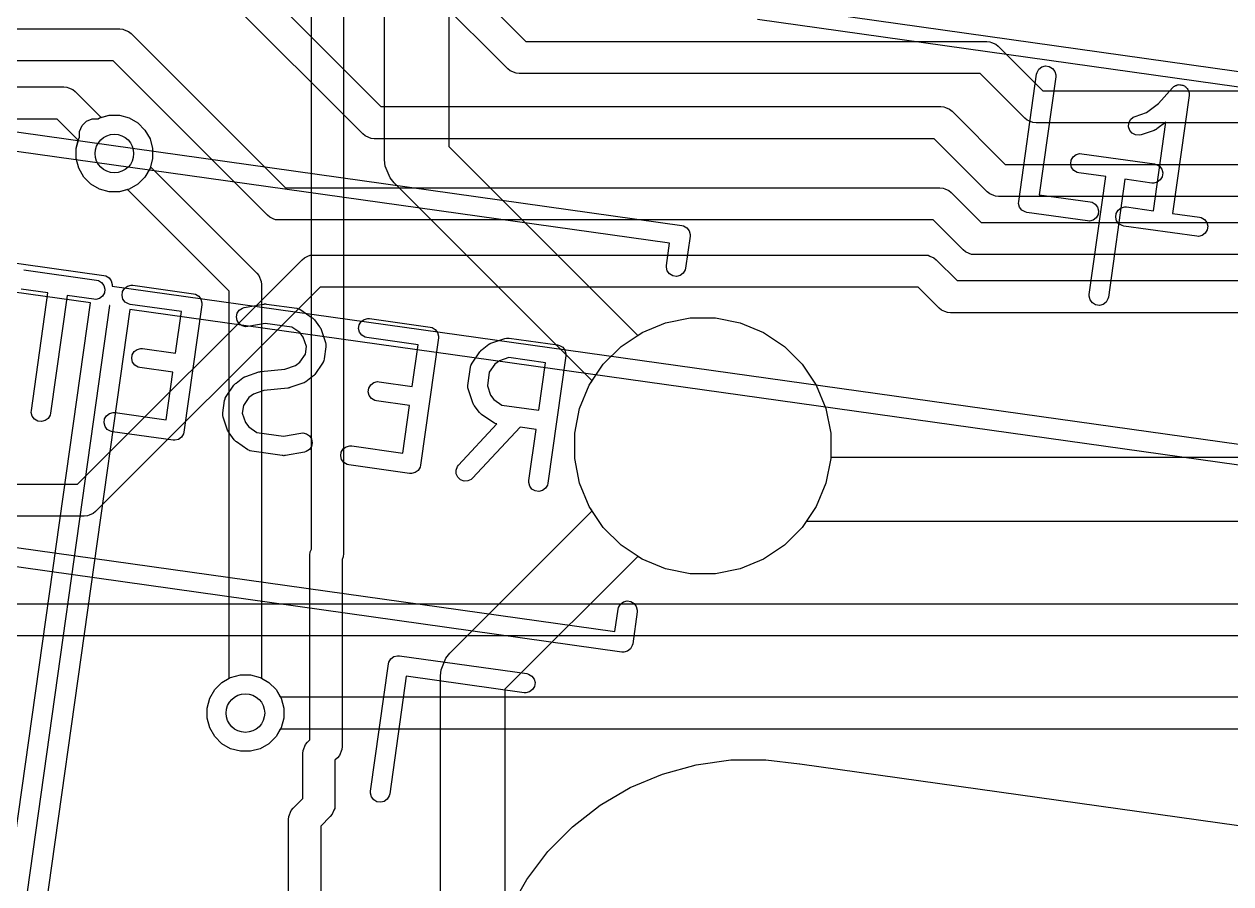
# Model space of a CAD drawing. Header units: millimetres. Extents: x 14 to 286, y -133 to -45.
# Drawn here: x 120.69 to 130.07, y -77.03 to -70.35 of the extents above; entities that cross this region are included whole.
import ezdxf

# ---------------------------------------------------------------- set-up
doc = ezdxf.new("R2010")
doc.units = ezdxf.units.MM
for name, color, linetype, true_color in [('B.Cu', 153, 'CONTINUOUS', 0x4d7fc4), ('B.Silkscreen', 31, 'CONTINUOUS', 0xe8b2a7), ('F.Cu', 13, 'CONTINUOUS', 0xc83434), ('F.Mask', 201, 'CONTINUOUS', 0xd864ff), ('F.Silkscreen', 41, 'CONTINUOUS', 0xf2eda1), ('User.Drawings', 9, 'CONTINUOUS', 0xc2c2c2)]:
    doc.layers.add(name, color=color, linetype=linetype, true_color=true_color)

msp = doc.modelspace()

# ---------------------------------------------------------------- linework, layer by layer
at = {"layer": 'B.Cu', "linetype": 'CONTINUOUS'}
for p, q in [((122.9264, -74.428431), (122.9264, -62.8925)), ((123.1764, -62.944276), (123.1764, -74.463)), ((123.4952, -71.4018), (123.4952, -68.954753)), ((123.9952, -68.954753), (123.9952, -71.298246)), ((121.177854, -71.100567), (121.222913, -71.081902)), ((121.222913, -71.081902), (121.267756, -71.081902)), ((121.267756, -71.081902), (121.279995, -71.074836)), ((121.279995, -71.074836), (121.355642, -71.054567)), ((121.355642, -71.054567), (121.433958, -71.054567)), ((121.433958, -71.054567), (121.509605, -71.074836)), ((121.509605, -71.074836), (121.577428, -71.113994)), ((121.124702, -71.180113), (121.143367, -71.135054)), ((121.124702, -71.224956), (121.124702, -71.180113)), ((121.143367, -71.135054), (121.177854, -71.100567)), ((121.577428, -71.113994), (121.632806, -71.169372)), ((121.632806, -71.169372), (121.671964, -71.237195)), ((121.097367, -71.312842), (121.117636, -71.237195)), ((121.117636, -71.237195), (121.124702, -71.224956)), ((121.671964, -71.237195), (121.692233, -71.312842)), ((121.097367, -71.391158), (121.097367, -71.312842)), ((121.692233, -71.312842), (121.692233, -71.391158)), ((123.9952, -71.298246), (125.462847, -72.765894)), ((121.117636, -71.466805), (121.097367, -71.391158)), ((121.156794, -71.534628), (121.117636, -71.466805)), ((121.692233, -71.391158), (121.67501, -71.455434)), ((121.67501, -71.455434), (122.501788, -72.282212)), ((123.500004, -71.450573), (123.4952, -71.4018)), ((123.537333, -71.540693), (123.500004, -71.450573)), ((121.212172, -71.590006), (121.156794, -71.534628)), ((123.537337, -71.540697), (123.537333, -71.540693)), ((123.568423, -71.578577), (123.537337, -71.540697)), ((121.279995, -71.629164), (121.212172, -71.590006)), ((121.355642, -71.649433), (121.279995, -71.629164)), ((121.433958, -71.649433), (121.355642, -71.649433)), ((121.498234, -71.63221), (121.433958, -71.649433)), ((122.2884, -72.422376), (121.498234, -71.63221)), ((125.109286, -73.119439), (123.568423, -71.578577)), ((122.501788, -72.282212), (122.517328, -72.301148)), ((122.517328, -72.301148), (122.517334, -72.301154)), ((122.517334, -72.301154), (122.535998, -72.346214)), ((122.535998, -72.346214), (122.5384, -72.3706)), ((122.5384, -72.3706), (122.5384, -75.431522)), ((122.2884, -75.431522), (122.2884, -72.422376)), ((125.496974, -72.743092), (125.678086, -72.668073)), ((125.678086, -72.668073), (125.870354, -72.629828)), ((125.870354, -72.629828), (126.066388, -72.629828)), ((126.066388, -72.629828), (126.258656, -72.668073)), ((126.258656, -72.668073), (126.439768, -72.743092)), ((125.462847, -72.765894), (125.496974, -72.743092)), ((126.439768, -72.743092), (126.602764, -72.852003)), ((126.602764, -72.852003), (126.741381, -72.99062)), ((126.741381, -72.99062), (126.850292, -73.153616)), ((125.011431, -73.334728), (125.08645, -73.153616)), ((125.08645, -73.153616), (125.109286, -73.119439)), ((126.850292, -73.153616), (126.925311, -73.334728)), ((124.973186, -73.526996), (125.011431, -73.334728)), ((126.925311, -73.334728), (126.963556, -73.526996)), ((124.973186, -73.72303), (124.973186, -73.526996)), ((126.963556, -73.526996), (126.963556, -73.72303)), ((125.011431, -73.915298), (124.973186, -73.72303)), ((126.963556, -73.72303), (126.925311, -73.915298)), ((125.08645, -74.09641), (125.011431, -73.915298)), ((126.925311, -73.915298), (126.850292, -74.09641)), ((125.109275, -74.13057), (125.08645, -74.09641)), ((126.850292, -74.09641), (126.741381, -74.259406)), ((124.002423, -75.237423), (125.109275, -74.13057)), ((126.741381, -74.259406), (126.602764, -74.398023)), ((122.9151, -74.4743), (122.917502, -74.449914)), ((122.9151, -75.910623), (122.9151, -74.4743)), ((122.917502, -74.449914), (122.9264, -74.428431)), ((123.1764, -74.463), (123.173998, -74.487386)), ((126.602764, -74.398023), (126.439768, -74.506934)), ((123.173998, -74.487386), (123.1651, -74.508868)), ((123.1651, -74.508868), (123.1651, -75.9624)), ((125.462832, -74.484121), (124.4292, -75.517754)), ((125.496974, -74.506934), (125.462832, -74.484121)), ((125.678086, -74.581953), (125.496974, -74.506934)), ((126.439768, -74.506934), (126.258656, -74.581953)), ((125.870354, -74.620198), (125.678086, -74.581953)), ((126.066388, -74.620198), (125.870354, -74.620198)), ((126.258656, -74.581953), (126.066388, -74.620198)), ((123.934004, -75.365427), (123.971333, -75.275307)), ((123.971333, -75.275307), (123.971337, -75.275302)), ((123.971337, -75.275302), (124.002423, -75.237423)), ((123.9292, -75.4142), (123.934004, -75.365427)), ((122.175394, -75.520172), (122.230772, -75.464794)), ((122.230772, -75.464794), (122.2884, -75.431522)), ((122.5384, -75.431522), (122.596028, -75.464794)), ((122.596028, -75.464794), (122.651406, -75.520172)), ((123.9292, -77.305746), (123.9292, -75.4142)), ((122.115967, -75.663642), (122.136236, -75.587995)), ((122.136236, -75.587995), (122.175394, -75.520172)), ((122.651406, -75.520172), (122.690564, -75.587995)), ((122.690564, -75.587995), (122.710833, -75.663642)), ((124.4292, -75.517754), (124.4292, -77.305746)), ((122.115967, -75.741958), (122.115967, -75.663642)), ((122.710833, -75.663642), (122.710833, -75.741958)), ((122.136236, -75.817605), (122.115967, -75.741958)), ((122.710833, -75.741958), (122.690564, -75.817605)), ((122.175394, -75.885428), (122.136236, -75.817605)), ((122.690564, -75.817605), (122.651406, -75.885428)), ((122.230772, -75.940806), (122.175394, -75.885428)), ((122.298595, -75.979964), (122.230772, -75.940806)), ((122.596028, -75.940806), (122.528205, -75.979964)), ((122.651406, -75.885428), (122.596028, -75.940806)), ((122.862102, -75.993414), (122.880766, -75.948354)), ((122.880766, -75.948354), (122.880771, -75.948348)), ((122.880771, -75.948348), (122.896312, -75.929412)), ((122.896312, -75.929412), (122.9151, -75.910623)), ((123.1651, -75.9624), (123.162698, -75.986786)), ((122.374242, -76.000233), (122.298595, -75.979964)), ((122.452558, -76.000233), (122.374242, -76.000233)), ((122.528205, -75.979964), (122.452558, -76.000233)), ((122.8597, -76.0178), (122.862102, -75.993414)), ((122.8597, -76.368223), (122.8597, -76.0178)), ((123.128488, -76.050789), (123.1097, -76.069576)), ((123.1097, -76.069576), (123.1097, -76.42)), ((123.144033, -76.031847), (123.128488, -76.050789)), ((123.144034, -76.031846), (123.144033, -76.031847)), ((123.162698, -75.986786), (123.144034, -76.031846)), ((122.769871, -76.461448), (122.785412, -76.442512)), ((122.785412, -76.442512), (122.8597, -76.368223)), ((123.107298, -76.444387), (123.101467, -76.458464)), ((123.1097, -76.42), (123.107298, -76.444386)), ((123.107298, -76.444386), (123.107298, -76.444387)), ((122.7488, -76.5309), (122.751202, -76.506514)), ((122.7488, -78.160517), (122.7488, -76.5309)), ((122.751202, -76.506514), (122.769866, -76.461454)), ((122.769866, -76.461454), (122.769871, -76.461448)), ((123.073088, -76.508389), (122.9988, -76.582676)), ((123.088633, -76.489447), (123.073088, -76.508389)), ((123.088634, -76.489446), (123.088633, -76.489447)), ((123.101467, -76.458464), (123.088634, -76.489446)), ((122.9988, -76.582676), (122.9988, -78.195652))]:
    msp.add_line(p, q, dxfattribs=at)
at = {"layer": 'B.Cu'}
for centre in [(121.3948, -71.352), (122.4134, -75.7028)]:
    msp.add_circle(centre, 0.15, dxfattribs=at)
at = {"layer": 'B.Silkscreen', "linetype": 'CONTINUOUS'}
for p, q in [((120.160851, -71.117358), (125.805379, -71.910644)), ((125.710233, -72.048746), (120.214245, -71.276335)), ((128.832348, -71.402778), (128.847201, -71.377564)), ((128.847201, -71.377564), (128.870571, -71.359953)), ((128.870571, -71.359953), (128.898903, -71.352625)), ((128.898903, -71.352625), (128.913593, -71.353235)), ((128.913593, -71.353235), (129.47946, -71.432763)), ((128.828275, -71.431757), (128.832348, -71.402778)), ((128.835603, -71.460089), (128.828275, -71.431757)), ((128.853214, -71.483459), (128.835603, -71.460089)), ((129.47946, -71.432763), (129.493749, -71.436226)), ((129.493749, -71.436226), (129.518963, -71.451079)), ((129.518963, -71.451079), (129.536574, -71.474449)), ((128.878428, -71.498312), (128.853214, -71.483459)), ((128.892717, -71.501775), (128.878428, -71.498312)), ((129.101381, -71.531101), (128.892717, -71.501775)), ((128.972646, -72.447099), (129.101381, -71.531101)), ((129.249921, -71.551977), (129.121186, -72.467975)), ((129.458584, -71.581303), (129.249921, -71.551977)), ((129.524976, -71.556974), (129.501605, -71.574585)), ((129.539829, -71.53176), (129.524976, -71.556974)), ((129.536574, -71.474449), (129.543901, -71.502781)), ((129.543901, -71.502781), (129.539829, -71.53176)), ((129.473274, -71.581912), (129.458584, -71.581303)), ((129.501605, -71.574585), (129.473274, -71.581912)), ((125.805379, -71.910644), (125.819668, -71.914107)), ((125.819668, -71.914107), (125.844882, -71.92896)), ((125.844882, -71.92896), (125.862493, -71.95233)), ((125.869211, -71.995352), (125.834418, -72.242919)), ((125.862493, -71.95233), (125.869821, -71.980662)), ((125.869821, -71.980662), (125.869211, -71.995352)), ((125.685878, -72.222043), (125.710233, -72.048746)), ((125.685268, -72.236733), (125.685878, -72.222043)), ((120.690731, -72.257012), (121.256599, -72.33654)), ((125.692596, -72.265065), (125.685268, -72.236733)), ((125.710207, -72.288435), (125.692596, -72.265065)), ((125.735421, -72.303288), (125.710207, -72.288435)), ((125.7644, -72.307361), (125.735421, -72.303288)), ((125.792732, -72.300033), (125.7644, -72.307361)), ((125.816102, -72.282422), (125.792732, -72.300033)), ((125.830955, -72.257208), (125.816102, -72.282422)), ((125.834418, -72.242919), (125.830955, -72.257208)), ((120.878519, -72.434877), (120.669855, -72.405552)), ((121.256599, -72.33654), (121.270888, -72.340003)), ((121.270888, -72.340003), (121.296102, -72.354856)), ((121.296102, -72.354856), (121.313713, -72.378226)), ((121.313713, -72.378226), (121.32104, -72.406558)), ((121.32104, -72.406558), (121.316968, -72.435537)), ((121.458288, -72.425847), (121.473141, -72.400633)), ((121.473141, -72.400633), (121.496511, -72.383022)), ((121.496511, -72.383022), (121.524843, -72.375694)), ((121.524843, -72.375694), (121.539533, -72.376304)), ((121.539533, -72.376304), (122.011089, -72.442577)), ((120.749784, -73.350876), (120.878519, -72.434877)), ((121.027059, -72.455754), (120.898324, -73.371752)), ((121.235723, -72.48508), (121.027059, -72.455754)), ((121.250413, -72.485689), (121.235723, -72.48508)), ((121.278744, -72.478362), (121.250413, -72.485689)), ((121.302115, -72.460751), (121.278744, -72.478362)), ((121.316968, -72.435537), (121.302115, -72.460751)), ((121.454215, -72.454826), (121.458288, -72.425847)), ((121.461543, -72.483158), (121.454215, -72.454826)), ((121.479154, -72.506528), (121.461543, -72.483158)), ((122.011089, -72.442577), (122.025378, -72.44604)), ((122.025378, -72.44604), (122.050592, -72.460893)), ((122.050592, -72.460893), (122.068203, -72.484263)), ((122.068203, -72.484263), (122.075531, -72.512595)), ((128.972036, -72.461789), (128.972646, -72.447099)), ((128.979364, -72.490121), (128.972036, -72.461789)), ((128.996975, -72.513491), (128.979364, -72.490121)), ((129.117723, -72.482264), (129.10287, -72.507478)), ((129.121186, -72.467975), (129.117723, -72.482264)), ((121.504368, -72.521381), (121.479154, -72.506528)), ((121.518657, -72.524844), (121.504368, -72.521381)), ((121.915943, -72.580679), (121.518657, -72.524844)), ((121.870546, -72.903695), (121.915943, -72.580679)), ((122.074921, -72.527285), (121.935748, -73.517553)), ((122.075531, -72.512595), (122.074921, -72.527285)), ((122.343431, -72.622581), (122.349548, -72.593964)), ((122.349548, -72.593964), (122.36615, -72.569866)), ((122.36615, -72.569866), (122.390711, -72.553956)), ((122.390711, -72.553956), (122.40484, -72.549888)), ((122.40484, -72.549888), (122.552934, -72.522614)), ((122.552934, -72.522614), (122.560348, -72.52199)), ((122.560348, -72.52199), (122.562266, -72.521494)), ((122.562266, -72.521494), (122.564928, -72.521604)), ((122.564928, -72.521604), (122.567585, -72.521381)), ((122.567585, -72.521381), (122.569523, -72.521795)), ((122.569523, -72.521795), (122.576956, -72.522104)), ((122.576956, -72.522104), (122.812734, -72.555241)), ((122.812734, -72.555241), (122.827023, -72.558704)), ((122.827023, -72.558704), (122.829345, -72.560071)), ((122.829345, -72.560071), (122.83198, -72.560635)), ((122.83198, -72.560635), (122.844847, -72.56775)), ((122.844847, -72.56775), (122.93253, -72.62816)), ((129.022189, -72.528344), (128.996975, -72.513491)), ((129.051168, -72.532417), (129.022189, -72.528344)), ((129.0795, -72.525089), (129.051168, -72.532417)), ((129.10287, -72.507478), (129.0795, -72.525089)), ((122.348732, -72.651361), (122.343431, -72.622581)), ((122.364642, -72.675922), (122.348732, -72.651361)), ((122.38874, -72.692524), (122.364642, -72.675922)), ((122.417357, -72.698641), (122.38874, -72.692524)), ((122.568131, -72.672337), (122.432008, -72.697408)), ((122.774324, -72.701316), (122.568131, -72.672337)), ((122.93253, -72.62816), (122.938212, -72.632959)), ((122.938212, -72.632959), (122.939921, -72.633966)), ((122.939921, -72.633966), (122.941726, -72.635927)), ((122.941726, -72.635927), (122.943762, -72.637647)), ((122.943762, -72.637647), (122.944839, -72.63931)), ((122.944839, -72.63931), (122.949877, -72.644784)), ((122.949877, -72.644784), (122.990406, -72.698567)), ((123.293284, -72.71329), (123.297357, -72.684311)), ((123.297357, -72.684311), (123.31221, -72.659097)), ((123.31221, -72.659097), (123.33558, -72.641486)), ((123.33558, -72.641486), (123.363912, -72.634158)), ((123.363912, -72.634158), (123.378602, -72.634768)), ((123.378602, -72.634768), (123.850158, -72.701041)), ((122.432008, -72.697408), (122.417357, -72.698641)), ((122.837407, -72.744777), (122.774324, -72.701316)), ((122.863286, -72.77912), (122.837407, -72.744777)), ((122.887675, -72.851736), (122.863286, -72.77912)), ((122.990406, -72.698567), (122.994279, -72.704919)), ((122.994279, -72.704919), (122.995582, -72.706414)), ((122.995582, -72.706414), (122.996674, -72.708846)), ((122.996674, -72.708846), (122.998061, -72.71112)), ((122.998061, -72.71112), (122.998556, -72.713036)), ((122.998556, -72.713036), (123.001606, -72.719825)), ((123.001606, -72.719825), (123.035507, -72.820763)), ((123.300612, -72.741622), (123.293284, -72.71329)), ((123.318223, -72.764992), (123.300612, -72.741622)), ((123.343437, -72.779845), (123.318223, -72.764992)), ((123.357726, -72.783308), (123.343437, -72.779845)), ((123.755012, -72.839143), (123.357726, -72.783308)), ((123.91399, -72.785749), (123.774817, -73.776017)), ((123.850158, -72.701041), (123.864447, -72.704504)), ((123.864447, -72.704504), (123.889661, -72.719357)), ((123.889661, -72.719357), (123.907272, -72.742727)), ((123.907272, -72.742727), (123.9146, -72.771059)), ((123.9146, -72.771059), (123.91399, -72.785749)), ((124.445881, -72.78726), (124.448491, -72.786586)), ((124.448491, -72.786586), (124.463181, -72.787196)), ((121.548334, -72.892071), (121.571704, -72.87446)), ((121.571704, -72.87446), (121.600036, -72.867132)), ((121.600036, -72.867132), (121.614726, -72.867742)), ((121.614726, -72.867742), (121.870546, -72.903695)), ((122.879349, -72.910982), (122.887675, -72.851736)), ((123.03868, -72.85508), (123.025425, -72.949391)), ((123.035507, -72.820763), (123.0388, -72.835093)), ((123.0388, -72.835093), (123.038615, -72.83778)), ((123.038615, -72.83778), (123.03929, -72.84039)), ((123.03929, -72.84039), (123.03868, -72.85508)), ((123.709615, -73.162159), (123.755012, -72.839143)), ((124.247412, -72.881034), (124.252886, -72.875997)), ((124.252886, -72.875997), (124.306669, -72.835469)), ((124.306669, -72.835469), (124.313021, -72.831594)), ((124.313021, -72.831594), (124.314515, -72.830294)), ((124.314515, -72.830294), (124.316945, -72.829202)), ((124.316945, -72.829202), (124.319222, -72.827814)), ((124.319222, -72.827814), (124.32114, -72.827317)), ((124.32114, -72.827317), (124.327926, -72.82427)), ((124.327926, -72.82427), (124.428864, -72.790369)), ((124.428864, -72.790369), (124.443194, -72.787076)), ((124.443194, -72.787076), (124.445881, -72.78726)), ((124.463181, -72.787196), (124.840426, -72.840214)), ((124.840426, -72.840214), (124.854715, -72.843677)), ((124.854715, -72.843677), (124.879929, -72.85853)), ((124.879929, -72.85853), (124.89754, -72.8819)), ((121.529408, -72.946264), (121.533481, -72.917285)), ((121.536736, -72.974596), (121.529408, -72.946264)), ((121.533481, -72.917285), (121.548334, -72.892071)), ((122.801544, -72.999944), (122.835888, -72.974064)), ((122.835888, -72.974064), (122.879349, -72.910982)), ((123.020031, -72.968637), (123.012916, -72.981504)), ((123.020594, -72.966002), (123.020031, -72.968637)), ((123.021962, -72.96368), (123.020594, -72.966002)), ((123.025425, -72.949391), (123.021962, -72.96368)), ((124.175851, -72.981028), (124.236261, -72.893345)), ((124.236261, -72.893345), (124.241063, -72.887659)), ((124.241063, -72.887659), (124.242068, -72.885954)), ((124.242068, -72.885954), (124.244025, -72.884152)), ((124.244025, -72.884152), (124.245748, -72.882113)), ((124.245748, -72.882113), (124.247412, -72.881034)), ((124.387221, -72.962588), (124.352877, -72.988468)), ((124.459837, -72.9382), (124.387221, -72.962588)), ((124.74528, -72.978316), (124.459837, -72.9382)), ((124.904258, -72.924922), (124.765085, -73.91519)), ((124.89754, -72.8819), (124.904868, -72.910232)), ((124.904868, -72.910232), (124.904258, -72.924922)), ((121.554347, -72.997966), (121.536736, -72.974596)), ((121.579561, -73.012819), (121.554347, -72.997966)), ((121.59385, -73.016282), (121.579561, -73.012819)), ((121.84967, -73.052235), (121.59385, -73.016282)), ((121.797645, -73.422407), (121.84967, -73.052235)), ((122.415957, -73.084517), (122.516896, -73.050616)), ((122.516896, -73.050616), (122.518009, -73.05036)), ((122.518009, -73.05036), (122.518488, -73.0501)), ((122.518488, -73.0501), (122.524882, -73.04878)), ((122.524882, -73.04878), (122.531225, -73.047323)), ((122.531225, -73.047323), (122.531766, -73.04736)), ((122.531766, -73.04736), (122.532887, -73.047129)), ((122.532887, -73.047129), (122.719949, -73.027348)), ((122.719949, -73.027348), (122.801544, -72.999944)), ((123.012916, -72.981504), (122.952506, -73.069188)), ((124.14346, -73.154608), (124.163342, -73.013141)), ((124.163342, -73.013141), (124.166805, -72.998852)), ((124.166805, -72.998852), (124.168172, -72.996529)), ((124.168172, -72.996529), (124.168736, -72.993895)), ((124.168736, -72.993895), (124.175851, -72.981028)), ((124.309417, -73.05155), (124.294464, -73.157951)), ((124.352877, -72.988468), (124.309417, -73.05155)), ((124.693255, -73.348488), (124.74528, -72.978316)), ((122.263881, -73.241276), (122.324291, -73.153593)), ((122.324291, -73.153593), (122.32909, -73.14791)), ((122.32909, -73.14791), (122.330097, -73.146202)), ((122.330097, -73.146202), (122.332058, -73.144396)), ((122.332058, -73.144396), (122.333778, -73.142361)), ((122.333778, -73.142361), (122.335441, -73.141283)), ((122.335441, -73.141283), (122.340915, -73.136246)), ((122.340915, -73.136246), (122.394698, -73.095717)), ((122.394698, -73.095717), (122.40105, -73.091843)), ((122.40105, -73.091843), (122.402545, -73.090541)), ((122.402545, -73.090541), (122.404977, -73.089448)), ((122.404977, -73.089448), (122.407251, -73.088062)), ((122.407251, -73.088062), (122.409168, -73.087566)), ((122.409168, -73.087566), (122.415957, -73.084517)), ((122.860841, -73.138263), (122.759901, -73.172164)), ((122.867629, -73.135213), (122.860841, -73.138263)), ((122.869546, -73.134718), (122.867629, -73.135213)), ((122.871819, -73.133331), (122.869546, -73.134718)), ((122.874252, -73.132239), (122.871819, -73.133331)), ((122.875746, -73.130936), (122.874252, -73.132239)), ((122.882099, -73.127063), (122.875746, -73.130936)), ((122.935882, -73.086534), (122.882099, -73.127063)), ((122.941357, -73.081494), (122.935882, -73.086534)), ((122.943018, -73.080419), (122.941357, -73.081494)), ((122.944735, -73.078385), (122.943018, -73.080419)), ((122.9467, -73.076578), (122.944735, -73.078385)), ((122.947706, -73.074869), (122.9467, -73.076578)), ((122.952506, -73.069188), (122.947706, -73.074869)), ((123.372551, -73.175749), (123.387404, -73.150535)), ((123.387404, -73.150535), (123.410774, -73.132924)), ((123.410774, -73.132924), (123.439106, -73.125596)), ((123.439106, -73.125596), (123.453796, -73.126206)), ((123.453796, -73.126206), (123.709615, -73.162159)), ((124.14285, -73.169298), (124.14346, -73.154608)), ((124.294464, -73.157951), (124.318852, -73.230567)), ((122.256202, -73.256777), (122.256766, -73.254143)), ((122.256766, -73.254143), (122.263881, -73.241276)), ((122.440908, -73.248715), (122.397447, -73.311798)), ((122.475252, -73.222835), (122.440908, -73.248715)), ((122.556848, -73.195431), (122.475252, -73.222835)), ((122.74391, -73.175651), (122.556848, -73.195431)), ((122.74503, -73.175419), (122.74391, -73.175651)), ((122.745572, -73.175457), (122.74503, -73.175419)), ((122.751938, -73.173993), (122.745572, -73.175457)), ((122.758309, -73.172679), (122.751938, -73.173993)), ((122.758784, -73.17242), (122.758309, -73.172679)), ((122.759901, -73.172164), (122.758784, -73.17242)), ((123.368478, -73.204728), (123.372551, -73.175749)), ((123.375806, -73.23306), (123.368478, -73.204728)), ((123.393417, -73.25643), (123.375806, -73.23306)), ((124.143524, -73.171907), (124.14285, -73.169298)), ((124.14334, -73.174595), (124.143524, -73.171907)), ((124.146633, -73.188925), (124.14334, -73.174595)), ((124.180534, -73.289863), (124.146633, -73.188925)), ((124.318852, -73.230567), (124.344732, -73.264911)), ((122.238117, -73.3677), (122.251372, -73.273389)), ((122.251372, -73.273389), (122.254835, -73.2591)), ((122.254835, -73.2591), (122.256202, -73.256777)), ((122.397447, -73.311798), (122.389121, -73.371043)), ((123.418631, -73.271283), (123.393417, -73.25643)), ((123.43292, -73.274746), (123.418631, -73.271283)), ((123.688739, -73.310699), (123.43292, -73.274746)), ((123.636714, -73.680871), (123.688739, -73.310699)), ((124.183582, -73.296649), (124.180534, -73.289863)), ((124.184078, -73.298567), (124.183582, -73.296649)), ((124.185464, -73.300841), (124.184078, -73.298567)), ((124.186558, -73.303275), (124.185464, -73.300841)), ((124.18786, -73.30477), (124.186558, -73.303275)), ((124.191733, -73.31112), (124.18786, -73.30477)), ((124.232261, -73.364903), (124.191733, -73.31112)), ((124.344732, -73.264911), (124.407814, -73.308372)), ((124.407814, -73.308372), (124.693255, -73.348488)), ((120.749174, -73.365566), (120.749784, -73.350876)), ((120.756502, -73.393898), (120.749174, -73.365566)), ((120.774113, -73.417268), (120.756502, -73.393898)), ((120.799327, -73.432121), (120.774113, -73.417268)), ((120.828306, -73.436194), (120.799327, -73.432121)), ((120.856638, -73.428866), (120.828306, -73.436194)), ((120.880008, -73.411255), (120.856638, -73.428866)), ((120.894861, -73.386041), (120.880008, -73.411255)), ((120.898324, -73.371752), (120.894861, -73.386041)), ((121.315041, -73.445094), (121.319114, -73.416115)), ((121.319114, -73.416115), (121.333967, -73.390901)), ((121.333967, -73.390901), (121.357337, -73.37329)), ((121.357337, -73.37329), (121.385669, -73.365962)), ((121.385669, -73.365962), (121.400359, -73.366572)), ((121.400359, -73.366572), (121.797645, -73.422407)), ((122.237507, -73.38239), (122.238117, -73.3677)), ((122.238181, -73.384999), (122.237507, -73.38239)), ((122.237997, -73.387687), (122.238181, -73.384999)), ((122.24129, -73.402017), (122.237997, -73.387687)), ((122.275191, -73.502955), (122.24129, -73.402017)), ((122.389121, -73.371043), (122.41351, -73.443659)), ((124.237298, -73.370376), (124.232261, -73.364903)), ((124.238376, -73.37204), (124.237298, -73.370376)), ((124.240412, -73.37376), (124.238376, -73.37204)), ((124.242217, -73.375721), (124.240412, -73.37376)), ((124.243923, -73.376726), (124.242217, -73.375721)), ((124.249608, -73.381528), (124.243923, -73.376726)), ((124.337292, -73.441939), (124.249608, -73.381528)), ((124.350159, -73.449054), (124.337292, -73.441939)), ((121.322369, -73.473426), (121.315041, -73.445094)), ((121.33998, -73.496796), (121.322369, -73.473426)), ((121.365194, -73.511649), (121.33998, -73.496796)), ((121.379483, -73.515112), (121.365194, -73.511649)), ((121.85104, -73.581385), (121.379483, -73.515112)), ((121.932285, -73.531842), (121.917432, -73.557056)), ((121.935748, -73.517553), (121.932285, -73.531842)), ((122.27824, -73.509745), (122.275191, -73.502955)), ((122.278736, -73.51166), (122.27824, -73.509745)), ((122.28012, -73.51393), (122.278736, -73.51166)), ((122.281215, -73.516367), (122.28012, -73.51393)), ((122.282519, -73.517863), (122.281215, -73.516367)), ((122.286391, -73.524213), (122.282519, -73.517863)), ((122.32692, -73.577996), (122.286391, -73.524213)), ((122.41351, -73.443659), (122.439389, -73.478002)), ((122.439389, -73.478002), (122.502471, -73.521463)), ((122.502471, -73.521463), (122.708662, -73.550441)), ((122.708662, -73.550441), (122.844789, -73.525372)), ((122.844789, -73.525372), (122.85944, -73.524139)), ((122.85944, -73.524139), (122.888058, -73.530256)), ((122.888058, -73.530256), (122.912155, -73.546858)), ((124.070089, -73.774083), (124.368315, -73.454183)), ((124.54954, -73.479764), (124.179807, -73.876367)), ((124.352793, -73.449617), (124.350159, -73.449054)), ((124.355116, -73.450985), (124.352793, -73.449617)), ((124.368315, -73.454183), (124.355116, -73.450985)), ((124.672379, -73.497028), (124.54954, -73.479764)), ((124.616545, -73.894314), (124.672379, -73.497028)), ((121.865719, -73.581993), (121.85104, -73.581385)), ((121.86573, -73.581995), (121.865719, -73.581993)), ((121.894062, -73.574667), (121.86573, -73.581995)), ((121.917432, -73.557056), (121.894062, -73.574667)), ((122.331959, -73.583471), (122.32692, -73.577996)), ((122.333035, -73.585132), (122.331959, -73.583471)), ((122.335068, -73.586849), (122.333035, -73.585132)), ((122.336876, -73.588814), (122.335068, -73.586849)), ((122.338584, -73.58982), (122.336876, -73.588814)), ((122.344266, -73.59462), (122.338584, -73.58982)), ((122.43195, -73.65503), (122.344266, -73.59462)), ((122.927249, -73.628816), (122.910647, -73.652914)), ((122.912155, -73.546858), (122.928066, -73.571419)), ((122.933366, -73.600199), (122.927249, -73.628816)), ((122.928066, -73.571419), (122.933366, -73.600199)), ((123.196407, -73.631754), (123.224739, -73.624426)), ((123.224739, -73.624426), (123.239429, -73.625036)), ((123.239429, -73.625036), (123.636714, -73.680871)), ((122.444817, -73.662145), (122.43195, -73.65503)), ((122.447451, -73.662708), (122.444817, -73.662145)), ((122.449774, -73.664076), (122.447451, -73.662708)), ((122.464063, -73.667539), (122.449774, -73.664076)), ((122.699841, -73.700676), (122.464063, -73.667539)), ((122.70727, -73.700984), (122.699841, -73.700676)), ((122.709212, -73.701399), (122.70727, -73.700984)), ((122.711874, -73.701174), (122.709212, -73.701399)), ((122.714531, -73.701285), (122.711874, -73.701174)), ((122.716443, -73.70079), (122.714531, -73.701285)), ((122.723863, -73.700166), (122.716443, -73.70079)), ((122.871958, -73.672891), (122.723863, -73.700166)), ((122.886087, -73.668824), (122.871958, -73.672891)), ((122.910647, -73.652914), (122.886087, -73.668824)), ((123.154111, -73.703558), (123.158184, -73.674579)), ((123.161439, -73.73189), (123.154111, -73.703558)), ((123.158184, -73.674579), (123.173037, -73.649365)), ((123.173037, -73.649365), (123.196407, -73.631754)), ((123.17905, -73.75526), (123.161439, -73.73189)), ((123.204264, -73.770113), (123.17905, -73.75526)), ((123.218553, -73.773576), (123.204264, -73.770113)), ((123.690109, -73.839849), (123.218553, -73.773576)), ((123.756501, -73.81552), (123.733131, -73.833131)), ((123.771354, -73.790306), (123.756501, -73.81552)), ((123.774817, -73.776017), (123.771354, -73.790306)), ((124.050922, -73.81318), (124.061166, -73.785768)), ((124.051947, -73.842425), (124.050922, -73.81318)), ((124.061166, -73.785768), (124.070089, -73.774083)), ((123.704788, -73.840457), (123.690109, -73.839849)), ((123.704799, -73.840459), (123.704788, -73.840457)), ((123.733131, -73.833131), (123.704799, -73.840459)), ((124.064086, -73.869052), (124.051947, -73.842425)), ((124.085491, -73.889007), (124.064086, -73.869052)), ((124.112903, -73.899251), (124.085491, -73.889007)), ((124.142148, -73.898226), (124.112903, -73.899251)), ((124.168775, -73.886087), (124.142148, -73.898226)), ((124.179807, -73.876367), (124.168775, -73.886087)), ((124.615935, -73.909004), (124.616545, -73.894314)), ((124.623263, -73.937336), (124.615935, -73.909004)), ((124.640874, -73.960706), (124.623263, -73.937336)), ((124.666088, -73.975559), (124.640874, -73.960706)), ((124.695067, -73.979632), (124.666088, -73.975559)), ((124.723399, -73.972304), (124.695067, -73.979632)), ((124.746769, -73.954693), (124.723399, -73.972304)), ((124.761622, -73.929479), (124.746769, -73.954693)), ((124.765085, -73.91519), (124.761622, -73.929479)), ((119.789766, -74.296653), (125.285754, -75.069064)), ((125.339149, -75.228042), (119.694621, -74.434756)), ((125.328426, -74.856264), (125.351796, -74.838653)), ((125.351796, -74.838653), (125.380128, -74.831325)), ((125.380128, -74.831325), (125.409107, -74.835398)), ((125.409107, -74.835398), (125.434321, -74.850251)), ((125.434321, -74.850251), (125.451932, -74.873621)), ((125.285754, -75.069064), (125.31011, -74.895767)), ((125.31011, -74.895767), (125.313573, -74.881478)), ((125.313573, -74.881478), (125.328426, -74.856264)), ((125.45865, -74.916643), (125.423857, -75.16421)), ((125.451932, -74.873621), (125.45926, -74.901953)), ((125.45926, -74.901953), (125.45865, -74.916643)), ((125.382171, -75.221324), (125.353839, -75.228652)), ((125.405541, -75.203713), (125.382171, -75.221324)), ((125.420394, -75.178499), (125.405541, -75.203713)), ((125.423857, -75.16421), (125.420394, -75.178499)), ((125.353839, -75.228652), (125.339149, -75.228042)), ((125.916476, -76.104701), (126.185654, -76.067408)), ((126.185654, -76.067408), (126.457398, -76.06557)), ((126.457398, -76.06557), (126.721525, -76.098526)), ((125.654467, -76.176809), (125.916476, -76.104701)), ((126.721525, -76.098526), (126.723361, -76.098603)), ((126.723361, -76.098603), (135.041614, -77.267657)), ((125.404113, -76.282499), (125.654467, -76.176809)), ((125.169695, -76.419963), (125.404113, -76.282499)), ((124.955226, -76.586849), (125.169695, -76.419963)), ((124.764374, -76.780301), (124.955226, -76.586849)), ((124.600405, -76.997008), (124.764374, -76.780301)), ((124.466126, -77.233264), (124.600405, -76.997008))]:
    msp.add_line(p, q, dxfattribs=at)
at = {"layer": 'F.Cu', "linetype": 'CONTINUOUS'}
for p, q in [((123.147488, -69.034412), (124.593177, -70.4801)), ((124.453012, -70.693489), (123.007324, -69.2478)), ((122.141488, -69.661112), (123.466676, -70.9863)), ((123.326512, -71.199688), (122.001324, -69.8745)), ((101.578977, -70.382), (121.4361, -70.382)), ((121.4361, -70.382), (121.460486, -70.384402)), ((121.460486, -70.384402), (121.460487, -70.384402)), ((121.460487, -70.384402), (121.471186, -70.388834)), ((121.471186, -70.388834), (121.505546, -70.403066)), ((121.505546, -70.403066), (121.505551, -70.403071)), ((121.505551, -70.403071), (121.524488, -70.418612)), ((121.524488, -70.418612), (122.724477, -71.6186)), ((124.593177, -70.4801), (128.1758, -70.4801)), ((128.1758, -70.4801), (128.200186, -70.482502)), ((128.200186, -70.482502), (128.200187, -70.482502)), ((128.200187, -70.482502), (128.213384, -70.487968)), ((128.213384, -70.487968), (128.245246, -70.501166)), ((128.245246, -70.501166), (128.245251, -70.501171)), ((128.245251, -70.501171), (128.264188, -70.516712)), ((128.264188, -70.516712), (128.611177, -70.8637)), ((121.384324, -70.632), (101.5272, -70.632)), ((122.584311, -71.831988), (121.384324, -70.632)), ((124.471954, -70.709034), (124.453012, -70.693489)), ((124.517013, -70.727698), (124.471954, -70.709034)), ((124.517014, -70.727698), (124.517013, -70.727698)), ((124.5414, -70.7301), (124.517014, -70.727698)), ((128.124024, -70.7301), (124.5414, -70.7301)), ((128.471011, -71.077088), (128.124024, -70.7301)), ((101.363878, -70.8337), (121.0015, -70.8337)), ((121.0015, -70.8337), (121.025886, -70.836102)), ((121.025886, -70.836102), (121.025887, -70.836102)), ((121.025887, -70.836102), (121.039084, -70.841568)), ((121.039084, -70.841568), (121.070946, -70.854766)), ((121.070946, -70.854766), (121.070951, -70.854771)), ((121.070951, -70.854771), (121.089888, -70.870312)), ((121.089888, -70.870312), (121.291365, -71.071789)), ((128.611177, -70.8637), (140.548522, -70.8637)), ((123.466676, -70.9863), (127.818, -70.9863)), ((127.818, -70.9863), (127.842386, -70.988702)), ((127.842386, -70.988702), (127.842387, -70.988702)), ((127.842387, -70.988702), (127.85397, -70.9935)), ((127.85397, -70.9935), (127.887446, -71.007366)), ((120.949724, -71.0837), (101.363878, -71.0837)), ((121.114589, -71.248565), (120.949724, -71.0837)), ((121.291365, -71.071789), (121.355642, -71.054567)), ((121.355642, -71.054567), (121.433958, -71.054567)), ((121.433958, -71.054567), (121.509605, -71.074836)), ((121.509605, -71.074836), (121.577428, -71.113994)), ((127.887446, -71.007366), (127.887451, -71.007371)), ((127.887451, -71.007371), (127.906388, -71.022912)), ((127.906388, -71.022912), (128.319976, -71.4365)), ((128.489953, -71.092633), (128.471011, -71.077088)), ((128.489954, -71.092634), (128.489953, -71.092633)), ((128.5162, -71.103505), (128.489954, -71.092634)), ((121.577428, -71.113994), (121.632806, -71.169372)), ((121.632806, -71.169372), (121.671964, -71.237195)), ((128.535013, -71.111298), (128.5162, -71.103505)), ((128.535014, -71.111298), (128.535013, -71.111298)), ((128.5594, -71.1137), (128.535014, -71.111298)), ((140.548522, -71.1137), (128.5594, -71.1137)), ((121.097367, -71.312842), (121.114589, -71.248565)), ((121.671964, -71.237195), (121.692233, -71.312842)), ((123.345448, -71.215228), (123.326512, -71.199688)), ((123.345454, -71.215234), (123.345448, -71.215228)), ((123.373151, -71.226706), (123.345454, -71.215234)), ((123.390513, -71.233898), (123.373151, -71.226706)), ((123.390514, -71.233898), (123.390513, -71.233898)), ((123.4149, -71.2363), (123.390514, -71.233898)), ((127.766224, -71.2363), (123.4149, -71.2363)), ((128.179812, -71.649888), (127.766224, -71.2363)), ((121.097367, -71.391158), (121.097367, -71.312842)), ((121.692233, -71.312842), (121.692233, -71.391158)), ((121.117636, -71.466805), (121.097367, -71.391158)), ((121.156794, -71.534628), (121.117636, -71.466805)), ((121.671964, -71.466805), (121.632806, -71.534628)), ((121.692233, -71.391158), (121.671964, -71.466805)), ((128.319976, -71.4365), (135.698, -71.4365)), ((121.212172, -71.590006), (121.156794, -71.534628)), ((121.632806, -71.534628), (121.577428, -71.590006)), ((121.279995, -71.629164), (121.212172, -71.590006)), ((121.355642, -71.649433), (121.279995, -71.629164)), ((121.433958, -71.649433), (121.355642, -71.649433)), ((121.509605, -71.629164), (121.433958, -71.649433)), ((121.577428, -71.590006), (121.509605, -71.629164)), ((122.724477, -71.6186), (127.8115, -71.6186)), ((127.8115, -71.6186), (127.835886, -71.621002)), ((127.835886, -71.621002), (127.835887, -71.621002)), ((127.835887, -71.621002), (127.849084, -71.626468)), ((127.849084, -71.626468), (127.880946, -71.639666)), ((127.880946, -71.639666), (127.880951, -71.639671)), ((127.880951, -71.639671), (127.899888, -71.655212)), ((127.899888, -71.655212), (128.132876, -71.8882)), ((128.198748, -71.665428), (128.179812, -71.649888)), ((128.198754, -71.665434), (128.198748, -71.665428)), ((128.230615, -71.678631), (128.198754, -71.665434)), ((128.243813, -71.684098), (128.230615, -71.678631)), ((128.243814, -71.684098), (128.243813, -71.684098)), ((128.2682, -71.6865), (128.243814, -71.684098)), ((135.646224, -71.6865), (128.2682, -71.6865)), ((122.603253, -71.847533), (122.584311, -71.831988)), ((122.603254, -71.847534), (122.603253, -71.847533)), ((122.629649, -71.858466), (122.603254, -71.847534)), ((122.648313, -71.866198), (122.629649, -71.858466)), ((122.648314, -71.866198), (122.648313, -71.866198)), ((122.6727, -71.8686), (122.648314, -71.866198)), ((127.759724, -71.8686), (122.6727, -71.8686)), ((127.992712, -72.101588), (127.759724, -71.8686)), ((128.132876, -71.8882), (128.4553, -71.8882)), ((128.4553, -71.8882), (134.0951, -71.8882)), ((128.011648, -72.117128), (127.992712, -72.101588)), ((128.011654, -72.117134), (128.011648, -72.117128)), ((128.039491, -72.128664), (128.011654, -72.117134)), ((128.056713, -72.135798), (128.039491, -72.128664)), ((121.108824, -73.9221), (122.853412, -72.177512)), ((122.853412, -72.177512), (122.872353, -72.161967)), ((122.872353, -72.161967), (122.872354, -72.161966)), ((122.872354, -72.161966), (122.899321, -72.150796)), ((122.899321, -72.150796), (122.917413, -72.143302)), ((122.917413, -72.143302), (122.917414, -72.143302)), ((122.917414, -72.143302), (122.9418, -72.1409)), ((122.9418, -72.1409), (127.695, -72.1409)), ((127.695, -72.1409), (127.719386, -72.143302)), ((127.719386, -72.143302), (127.719387, -72.143302)), ((127.719387, -72.143302), (127.732584, -72.148768)), ((127.732584, -72.148768), (127.764446, -72.161966)), ((127.764446, -72.161966), (127.764451, -72.161971)), ((127.764451, -72.161971), (127.783388, -72.177512)), ((127.783388, -72.177512), (127.945777, -72.3399)), ((128.056714, -72.135798), (128.056713, -72.135798)), ((128.0811, -72.1382), (128.056714, -72.135798)), ((128.4553, -72.1382), (128.0811, -72.1382)), ((133.800599, -72.1382), (128.4553, -72.1382)), ((122.993576, -72.3909), (121.248988, -74.135488)), ((127.643224, -72.3909), (122.993576, -72.3909)), ((127.805611, -72.553288), (127.643224, -72.3909)), ((127.945777, -72.3399), (128.6424, -72.3399)), ((128.6424, -72.3399), (132.0251, -72.3399)), ((127.824553, -72.568833), (127.805611, -72.553288)), ((127.824554, -72.568834), (127.824553, -72.568833)), ((127.850174, -72.579446), (127.824554, -72.568834)), ((127.869613, -72.587498), (127.850174, -72.579446)), ((127.869614, -72.587498), (127.869613, -72.587498)), ((127.894, -72.5899), (127.869614, -72.587498)), ((128.6424, -72.5899), (127.894, -72.5899)), ((131.973324, -72.5899), (128.6424, -72.5899)), ((125.496974, -72.743092), (125.678086, -72.668073)), ((125.678086, -72.668073), (125.870354, -72.629828)), ((125.870354, -72.629828), (126.066388, -72.629828)), ((126.066388, -72.629828), (126.258656, -72.668073)), ((126.258656, -72.668073), (126.439768, -72.743092)), ((125.333978, -72.852003), (125.496974, -72.743092)), ((126.439768, -72.743092), (126.602764, -72.852003)), ((125.195361, -72.99062), (125.333978, -72.852003)), ((126.602764, -72.852003), (126.741381, -72.99062)), ((125.08645, -73.153616), (125.195361, -72.99062)), ((126.741381, -72.99062), (126.850292, -73.153616)), ((125.011431, -73.334728), (125.08645, -73.153616)), ((126.850292, -73.153616), (126.925311, -73.334728)), ((124.973186, -73.526996), (125.011431, -73.334728)), ((126.925311, -73.334728), (126.963556, -73.526996)), ((124.973186, -73.72303), (124.973186, -73.526996)), ((126.963556, -73.526996), (126.963556, -73.7139)), ((125.011431, -73.915298), (124.973186, -73.72303)), ((126.963556, -73.7139), (132.7085, -73.7139)), ((118.928477, -73.9221), (121.108824, -73.9221)), ((125.08645, -74.09641), (125.011431, -73.915298)), ((125.195361, -74.259406), (125.08645, -74.09641)), ((121.1606, -74.1721), (118.8767, -74.1721)), ((121.184986, -74.169698), (121.1606, -74.1721)), ((121.184987, -74.169698), (121.184986, -74.169698)), ((121.198184, -74.164231), (121.184987, -74.169698)), ((121.230046, -74.151034), (121.198184, -74.164231)), ((121.230051, -74.151028), (121.230046, -74.151034)), ((121.248988, -74.135488), (121.230051, -74.151028)), ((125.333978, -74.398023), (125.195361, -74.259406)), ((126.741381, -74.259406), (126.602764, -74.398023)), ((126.771787, -74.2139), (126.741381, -74.259406)), ((132.604946, -74.2139), (126.771787, -74.2139)), ((125.496974, -74.506934), (125.333978, -74.398023)), ((126.602764, -74.398023), (126.439768, -74.506934)), ((125.678086, -74.581953), (125.496974, -74.506934)), ((126.439768, -74.506934), (126.258656, -74.581953)), ((125.870354, -74.620198), (125.678086, -74.581953)), ((126.066388, -74.620198), (125.870354, -74.620198)), ((126.258656, -74.581953), (126.066388, -74.620198)), ((120.165877, -74.8533), (132.082624, -74.8533)), ((132.1344, -75.1033), (120.1141, -75.1033)), ((122.298595, -75.425636), (122.374242, -75.405367)), ((122.374242, -75.405367), (122.452558, -75.405367)), ((122.452558, -75.405367), (122.528205, -75.425636)), ((122.175394, -75.520172), (122.230772, -75.464794)), ((122.230772, -75.464794), (122.298595, -75.425636)), ((122.528205, -75.425636), (122.596028, -75.464794)), ((122.596028, -75.464794), (122.651406, -75.520172)), ((122.115967, -75.663642), (122.136236, -75.587995)), ((122.136236, -75.587995), (122.175394, -75.520172)), ((122.651406, -75.520172), (122.684678, -75.5778)), ((122.684678, -75.5778), (141.815424, -75.5778)), ((122.115967, -75.741958), (122.115967, -75.663642)), ((122.136236, -75.817605), (122.115967, -75.741958)), ((122.175394, -75.885428), (122.136236, -75.817605)), ((122.684678, -75.8278), (122.651406, -75.885428)), ((141.8672, -75.8278), (122.684678, -75.8278)), ((122.230772, -75.940806), (122.175394, -75.885428)), ((122.298595, -75.979964), (122.230772, -75.940806)), ((122.596028, -75.940806), (122.528205, -75.979964)), ((122.651406, -75.885428), (122.596028, -75.940806)), ((122.374242, -76.000233), (122.298595, -75.979964)), ((122.452558, -76.000233), (122.374242, -76.000233)), ((122.528205, -75.979964), (122.452558, -76.000233))]:
    msp.add_line(p, q, dxfattribs=at)
at = {"layer": 'F.Cu'}
for centre in [(121.3948, -71.352), (122.4134, -75.7028)]:
    msp.add_circle(centre, 0.15, dxfattribs=at)
at = {"layer": 'F.Mask', "linetype": 'CONTINUOUS'}
for p, q in [((125.496974, -72.743092), (125.678086, -72.668073)), ((125.678086, -72.668073), (125.870354, -72.629828)), ((125.870354, -72.629828), (126.066388, -72.629828)), ((126.066388, -72.629828), (126.258656, -72.668073)), ((126.258656, -72.668073), (126.439768, -72.743092)), ((125.333978, -72.852003), (125.496974, -72.743092)), ((126.439768, -72.743092), (126.602764, -72.852003)), ((125.195361, -72.99062), (125.333978, -72.852003)), ((126.602764, -72.852003), (126.741381, -72.99062)), ((125.08645, -73.153616), (125.195361, -72.99062)), ((126.741381, -72.99062), (126.850292, -73.153616)), ((125.011431, -73.334728), (125.08645, -73.153616)), ((126.850292, -73.153616), (126.925311, -73.334728)), ((124.973186, -73.526996), (125.011431, -73.334728)), ((126.925311, -73.334728), (126.963556, -73.526996)), ((124.973186, -73.72303), (124.973186, -73.526996)), ((126.963556, -73.526996), (126.963556, -73.72303)), ((125.011431, -73.915298), (124.973186, -73.72303)), ((126.963556, -73.72303), (126.925311, -73.915298)), ((125.08645, -74.09641), (125.011431, -73.915298)), ((126.925311, -73.915298), (126.850292, -74.09641)), ((125.195361, -74.259406), (125.08645, -74.09641)), ((126.850292, -74.09641), (126.741381, -74.259406)), ((125.333978, -74.398023), (125.195361, -74.259406)), ((126.741381, -74.259406), (126.602764, -74.398023)), ((125.496974, -74.506934), (125.333978, -74.398023)), ((126.602764, -74.398023), (126.439768, -74.506934)), ((125.678086, -74.581953), (125.496974, -74.506934)), ((126.439768, -74.506934), (126.258656, -74.581953)), ((125.870354, -74.620198), (125.678086, -74.581953)), ((126.066388, -74.620198), (125.870354, -74.620198)), ((126.258656, -74.581953), (126.066388, -74.620198))]:
    msp.add_line(p, q, dxfattribs=at)
at = {"layer": 'F.Silkscreen', "linetype": 'CONTINUOUS'}
for p, q in [((126.435477, -70.193713), (132.862463, -71.096967)), ((132.905178, -71.22415), (126.394166, -70.309087)), ((128.563153, -70.734915), (128.566616, -70.720626)), ((128.566616, -70.720626), (128.581469, -70.695412)), ((128.581469, -70.695412), (128.604839, -70.677801)), ((128.604839, -70.677801), (128.633171, -70.670473)), ((128.633171, -70.670473), (128.66215, -70.674546)), ((128.66215, -70.674546), (128.687364, -70.689399)), ((128.687364, -70.689399), (128.704975, -70.712769)), ((128.704975, -70.712769), (128.712303, -70.741101)), ((128.42398, -71.725183), (128.563153, -70.734915)), ((128.711693, -70.755791), (128.582957, -71.671788)), ((128.712303, -70.741101), (128.711693, -70.755791)), ((129.663402, -70.818133), (129.670595, -70.816273)), ((129.670595, -70.816273), (129.677874, -70.817296)), ((129.677874, -70.817296), (129.685206, -70.816872)), ((129.685206, -70.816872), (129.692216, -70.819311)), ((129.509587, -70.963936), (129.61884, -70.841271)), ((129.61884, -70.841271), (129.618879, -70.841234)), ((129.618879, -70.841234), (129.618893, -70.841212)), ((129.618893, -70.841212), (129.618952, -70.841166)), ((129.618952, -70.841166), (129.629648, -70.831303)), ((129.749117, -70.901591), (129.620381, -71.817589)), ((129.629648, -70.831303), (129.636332, -70.82807)), ((129.636332, -70.82807), (129.642263, -70.823601)), ((129.642263, -70.823601), (129.649378, -70.82176)), ((129.649378, -70.82176), (129.655992, -70.818562)), ((129.655992, -70.818562), (129.663402, -70.818133)), ((129.692216, -70.819311), (129.699574, -70.820346)), ((129.699574, -70.820346), (129.705907, -70.824076)), ((129.705907, -70.824076), (129.712844, -70.826491)), ((129.712844, -70.826491), (129.718388, -70.831429)), ((129.718388, -70.831429), (129.724788, -70.835199)), ((129.724788, -70.835199), (129.72921, -70.841067)), ((129.72921, -70.841067), (129.734697, -70.845954)), ((129.734697, -70.845954), (129.737929, -70.852637)), ((129.737929, -70.852637), (129.742399, -70.858569)), ((129.742399, -70.858569), (129.744239, -70.865685)), ((129.744239, -70.865685), (129.747438, -70.872299)), ((129.747438, -70.872299), (129.747866, -70.879708)), ((129.747866, -70.879708), (129.749727, -70.886901)), ((129.749119, -70.901538), (129.749117, -70.901591)), ((129.749128, -70.901513), (129.749119, -70.901538)), ((129.749727, -70.886901), (129.749123, -70.901434)), ((129.749123, -70.901434), (129.749128, -70.901513)), ((129.417671, -71.0332), (129.509587, -70.963936)), ((129.279769, -71.114678), (129.292796, -71.088474)), ((129.292796, -71.088474), (129.31486, -71.06925)), ((129.31486, -71.06925), (129.328271, -71.063226)), ((129.328271, -71.063226), (129.417671, -71.0332)), ((129.27776, -71.143872), (129.279769, -71.114678)), ((129.287077, -71.171613), (129.27776, -71.143872)), ((129.306301, -71.193677), (129.287077, -71.171613)), ((129.476967, -71.171519), (129.376029, -71.20542)), ((129.471841, -71.796713), (129.56875, -71.107175)), ((129.483753, -71.16847), (129.476967, -71.171519)), ((129.485671, -71.167975), (129.483753, -71.16847)), ((129.487945, -71.166588), (129.485671, -71.167975)), ((129.490379, -71.165495), (129.487945, -71.166588)), ((129.491874, -71.164192), (129.490379, -71.165495)), ((129.498224, -71.16032), (129.491874, -71.164192)), ((129.56875, -71.107175), (129.498224, -71.16032)), ((129.332505, -71.206704), (129.306301, -71.193677)), ((129.361699, -71.208713), (129.332505, -71.206704)), ((129.376029, -71.20542), (129.361699, -71.208713)), ((128.42337, -71.739873), (128.42398, -71.725183)), ((128.430698, -71.768205), (128.42337, -71.739873)), ((128.582957, -71.671788), (128.980245, -71.727624)), ((128.980245, -71.727624), (128.994534, -71.731087)), ((128.994534, -71.731087), (129.019748, -71.74594)), ((129.019748, -71.74594), (129.037359, -71.76931)), ((128.448309, -71.791575), (128.430698, -71.768205)), ((128.473523, -71.806428), (128.448309, -71.791575)), ((128.487812, -71.809891), (128.473523, -71.806428)), ((128.959369, -71.876164), (128.487812, -71.809891)), ((129.040613, -71.826621), (129.025761, -71.851835)), ((129.037359, -71.76931), (129.044686, -71.797642)), ((129.044686, -71.797642), (129.040613, -71.826621)), ((129.177861, -71.84591), (129.181934, -71.816931)), ((129.185189, -71.874242), (129.177861, -71.84591)), ((129.181934, -71.816931), (129.196787, -71.791717)), ((129.196787, -71.791717), (129.220157, -71.774106)), ((129.220157, -71.774106), (129.248489, -71.766778)), ((129.248489, -71.766778), (129.263179, -71.767388)), ((129.263179, -71.767388), (129.471841, -71.796713)), ((129.620381, -71.817589), (129.829046, -71.846915)), ((129.829046, -71.846915), (129.843335, -71.850378)), ((128.974059, -71.876773), (128.959369, -71.876164)), ((129.00239, -71.869446), (128.974059, -71.876773)), ((129.025761, -71.851835), (129.00239, -71.869446)), ((129.2028, -71.897612), (129.185189, -71.874242)), ((129.228014, -71.912465), (129.2028, -71.897612)), ((129.242303, -71.915928), (129.228014, -71.912465)), ((129.80817, -71.995455), (129.242303, -71.915928)), ((129.843335, -71.850378), (129.868549, -71.865231)), ((129.868549, -71.865231), (129.88616, -71.888601)), ((129.88616, -71.888601), (129.893487, -71.916933)), ((129.893487, -71.916933), (129.889415, -71.945912)), ((129.82286, -71.996065), (129.80817, -71.995455)), ((129.851192, -71.988737), (129.82286, -71.996065)), ((129.874562, -71.971126), (129.851192, -71.988737)), ((129.889415, -71.945912), (129.874562, -71.971126))]:
    msp.add_line(p, q, dxfattribs=at)
at = {"layer": 'User.Drawings', "linetype": 'CONTINUOUS'}
for p, q in [((119.741263, -72.078693), (121.314165, -72.29975)), ((121.208547, -72.512361), (119.455235, -72.26595)), ((121.314165, -72.29975), (121.328454, -72.303213)), ((121.328454, -72.303213), (121.353668, -72.318066)), ((121.353668, -72.318066), (121.371279, -72.341436)), ((121.371279, -72.341436), (121.371279, -72.341437)), ((121.371279, -72.341437), (121.378606, -72.369768)), ((121.378606, -72.369768), (121.378078, -72.382491)), ((121.378078, -72.382491), (123.224446, -72.641982)), ((118.588647, -91.153919), (121.208547, -72.512361)), ((121.357087, -72.533237), (118.733981, -91.197611)), ((118.737555, -91.198114), (121.360662, -72.53374)), ((121.514552, -72.56428), (118.892674, -91.219914)), ((121.360662, -72.53374), (121.357087, -72.533237)), ((140.230619, -75.194652), (121.514552, -72.56428)), ((123.224446, -72.641982), (138.266754, -74.756039)), ((123.525465, -75.320974), (123.528928, -75.306685)), ((123.528928, -75.306685), (123.543781, -75.281471)), ((123.543781, -75.281471), (123.567151, -75.26386)), ((123.567151, -75.26386), (123.595483, -75.256532)), ((123.595483, -75.256532), (123.610173, -75.257142)), ((123.610173, -75.257142), (124.600441, -75.396315)), ((123.386292, -76.311242), (123.525465, -75.320974)), ((124.600441, -75.396315), (124.61473, -75.399778)), ((124.61473, -75.399778), (124.639944, -75.414631)), ((123.663567, -75.416119), (123.534832, -76.332118)), ((124.579565, -75.544855), (123.663567, -75.416119)), ((124.639944, -75.414631), (124.657555, -75.438001)), ((124.66081, -75.495312), (124.645957, -75.520526)), ((124.657555, -75.438001), (124.664883, -75.466333)), ((124.664883, -75.466333), (124.66081, -75.495312)), ((124.594255, -75.545465), (124.579565, -75.544855)), ((124.622587, -75.538137), (124.594255, -75.545465)), ((124.645957, -75.520526), (124.622587, -75.538137)), ((123.385682, -76.325932), (123.386292, -76.311242)), ((123.39301, -76.354264), (123.385682, -76.325932)), ((123.531369, -76.346407), (123.516516, -76.371621)), ((123.534832, -76.332118), (123.531369, -76.346407)), ((123.410621, -76.377634), (123.39301, -76.354264)), ((123.435835, -76.392487), (123.410621, -76.377634)), ((123.464814, -76.39656), (123.435835, -76.392487)), ((123.493146, -76.389232), (123.464814, -76.39656)), ((123.516516, -76.371621), (123.493146, -76.389232))]:
    msp.add_line(p, q, dxfattribs=at)

doc.saveas('drawing.dxf')
